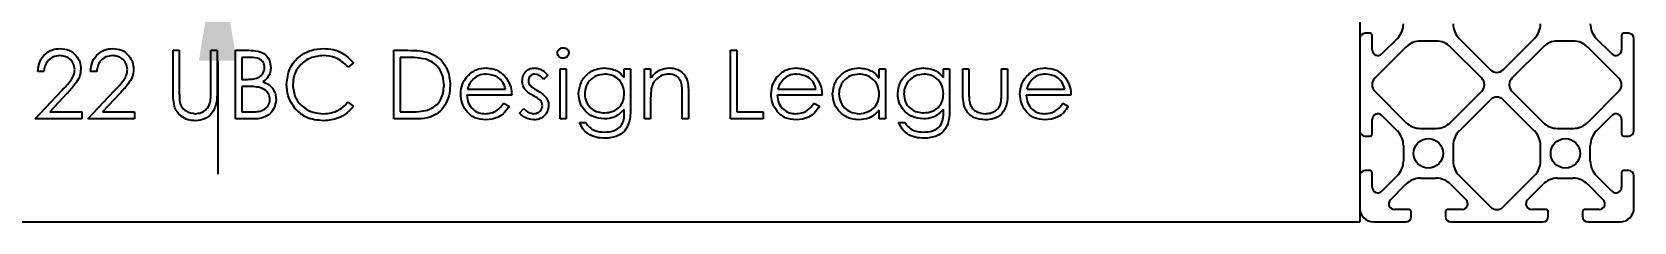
# Model space of a CAD drawing. Header units: millimetres. Extents: x 0 to 415, y 0 to 292.
# Drawn here: x 178.54 to 225.26, y 58.05 to 63.58 of the extents above; entities that cross this region are included whole.
import ezdxf

# ---------------------------------------------------------------- set-up
doc = ezdxf.new("R2010")
doc.units = ezdxf.units.MM
doc.header["$PDSIZE"] = -1
doc.styles.add('SLDTEXTSTYLE0', font='TXT', dxfattribs={"width": 0.75})
doc.dimstyles.new('SLDDIMSTYLE1', dxfattribs={"dimtxt": 3.5, "dimasz": 3.302, "dimexe": 0, "dimexo": 0.0625, "dimgap": 0.875, "dimtad": 1, "dimlfac": 5, "dimrnd": 1e-09, "dimzin": 12, "dimdsep": 46, "dimtxsty": 'SLDTEXTSTYLE0', "dimsah": 1, "dimcen": 0.09, "dimadec": 0, "dimazin": 3, "dimtfac": 1, "dimtmove": 0, "dimatfit": 0, "dimfxl": 1, "dimfrac": 2, "dimtolj": 1, "dimtzin": 12, "dimarcsym": 0})

# ---------------------------------------------------------------- blocks, each defined once
blk = doc.blocks.new('_D_5')
at = {"color": 0, "linetype": 'Continuous', "lineweight": -2, "transparency": 16777216}
for p, q in [((183.96, 75.843), (183.96, 91.395)), ((188.579, 72.541), (183.96, 72.541)), ((183.96, 66.048), (183.96, 72.541)), ((188.174, 66.048), (183.96, 66.048)), ((183.96, 62.746), (183.96, 59.444))]:
    blk.add_line(p, q, dxfattribs=at)
at = {"color": 0, "linetype": 'Continuous', "transparency": 16777216}
for points in [[(183.409, 75.843), (184.51, 75.843), (183.96, 72.541)], [(183.409, 62.746), (184.51, 62.746), (183.96, 66.048)]]:
    blk.add_solid(points, dxfattribs=at)
at = {"layer": 'Defpoints', "color": 0, "linetype": 'Continuous', "transparency": 16777216}
for p in [(188.642, 72.541), (183.96, 66.048), (188.237, 66.048)]:
    blk.add_point(p, dxfattribs=at)
at = {"color": 0, "linetype": 'Continuous', "lineweight": 18, "transparency": 16777216, "insert": (179.585, 85.27), "char_height": 3.5, "attachment_point": 2, "rotation": 90, "style": 'SLDTEXTSTYLE0'}
blk.add_mtext('\\A1;32.47', dxfattribs=at)

msp = doc.modelspace()

# ---------------------------------------------------------------- linework, layer by layer
at = {"color": 7, "linetype": 'Continuous', "lineweight": 25}
for p, q in [((217.2605, 66.0475), (217.2605, 58.0475)), ((217.5603, 63.5441), (217.418, 63.5441)), ((225.099, 63.5441), (224.9567, 63.5441)), ((217.2605, 63.3866), (217.2605, 60.7044)), ((217.6212, 63.0615), (217.6212, 63.4831)), ((218.609, 63.1433), (217.6991, 62.2334)), ((218.3584, 63.3939), (217.9074, 62.9429)), ((219.4862, 63.3189), (219.0328, 63.3189)), ((220.82, 62.2334), (219.9101, 63.1433)), ((220.1607, 63.3939), (221.0706, 62.484)), ((221.4464, 62.484), (222.3563, 63.3939)), ((222.6069, 63.1433), (221.697, 62.2334)), ((223.4842, 63.3189), (223.0308, 63.3189)), ((224.818, 62.2334), (223.908, 63.1433)), ((224.6096, 62.9429), (224.1586, 63.3939)), ((224.8958, 63.4831), (224.8958, 63.0615)), ((225.2565, 60.7044), (225.2565, 63.3866)), ((182.6596, 63.0475), (182.8391, 63.0475)), ((182.6596, 61.8396), (182.6596, 63.0475)), ((182.8391, 63.0475), (182.8391, 61.8492)), ((183.7622, 63.0475), (183.9417, 63.0475)), ((183.7622, 61.8492), (183.7622, 63.0475)), ((183.9417, 63.0475), (183.9417, 61.8396)), ((184.4801, 63.0475), (184.8704, 63.0475)), ((184.4801, 61.0475), (184.4801, 63.0475)), ((184.6596, 62.8424), (184.6596, 62.2014)), ((184.9032, 62.8424), (184.6596, 62.8424)), ((187.916, 62.6805), (187.759, 62.5603)), ((189.0955, 63.0475), (189.4994, 63.0475)), ((189.0955, 61.0475), (189.0955, 63.0475)), ((189.4156, 62.8424), (189.275, 62.8424)), ((189.275, 62.8424), (189.275, 61.2526)), ((198.916, 63.0475), (199.0955, 63.0475)), ((198.916, 61.0475), (198.916, 63.0475)), ((199.0955, 63.0475), (199.0955, 61.2526)), ((178.8904, 62.4321), (178.7109, 62.4321)), ((180.4289, 62.4321), (180.2494, 62.4321)), ((184.6596, 62.2014), (184.7802, 62.2014)), ((193.5827, 62.3268), (193.4609, 62.2014)), ((193.9417, 62.5091), (194.1212, 62.5091)), ((193.9417, 61.0475), (193.9417, 62.5091)), ((194.1212, 62.5091), (194.1212, 61.0475)), ((195.8135, 62.5091), (195.993, 62.5091)), ((195.8135, 62.2534), (195.8135, 62.5091)), ((195.993, 62.5091), (195.993, 61.3492)), ((196.4032, 62.5091), (196.5827, 62.5091)), ((196.4032, 61.0475), (196.4032, 62.5091)), ((196.5827, 62.5091), (196.5827, 62.2454)), ((203.2494, 62.2386), (203.2494, 62.5091)), ((203.2494, 62.5091), (203.4289, 62.5091)), ((203.4289, 62.5091), (203.4289, 61.0475)), ((205.1212, 62.5091), (205.3007, 62.5091)), ((205.1212, 62.2534), (205.1212, 62.5091)), ((205.3007, 62.5091), (205.3007, 61.3492)), ((205.6853, 62.5091), (205.8648, 62.5091)), ((205.6853, 61.8107), (205.6853, 62.5091)), ((205.8648, 62.5091), (205.8648, 61.8312)), ((206.8135, 62.5091), (206.993, 62.5091)), ((206.8135, 61.8312), (206.8135, 62.5091)), ((206.993, 62.5091), (206.993, 61.7975)), ((178.634, 61.0475), (179.4096, 61.8752)), ((179.5627, 61.7867), (179.0623, 61.2526)), ((180.1724, 61.0475), (180.9481, 61.8752)), ((181.1011, 61.7867), (180.6007, 61.2526)), ((184.6596, 61.9962), (184.6596, 61.2526)), ((184.7786, 61.9962), (184.6596, 61.9962)), ((192.5314, 61.7398), (191.2237, 61.7398)), ((191.2426, 61.9193), (192.3519, 61.9193)), ((197.5058, 61.0475), (197.5058, 61.735)), ((197.6853, 61.7939), (197.6853, 61.0475)), ((201.5827, 61.7398), (200.275, 61.7398)), ((200.2938, 61.9193), (201.4032, 61.9193)), ((208.8391, 61.7398), (207.5314, 61.7398)), ((207.5503, 61.9193), (208.6596, 61.9193)), ((217.6991, 61.8576), (218.609, 60.9477)), ((219.9101, 60.9477), (220.82, 61.8576)), ((221.697, 61.8576), (222.6069, 60.9477)), ((223.908, 60.9477), (224.818, 61.8576)), ((179.0623, 61.2526), (179.993, 61.2526)), ((179.993, 61.2526), (179.993, 61.0475)), ((180.6007, 61.2526), (181.5314, 61.2526)), ((181.5314, 61.2526), (181.5314, 61.0475)), ((184.6596, 61.2526), (184.9152, 61.2526)), ((187.759, 61.5347), (187.916, 61.4157)), ((189.275, 61.2526), (189.5046, 61.2526)), ((192.295, 61.5091), (192.4545, 61.4253)), ((192.7622, 61.2198), (192.8812, 61.3552)), ((195.8135, 61.2518), (195.8135, 61.3276)), ((196.5827, 61.576), (196.5827, 61.0475)), ((199.0955, 61.2526), (199.8648, 61.2526)), ((199.8648, 61.2526), (199.8648, 61.0475)), ((201.3463, 61.5091), (201.5058, 61.4253)), ((203.2494, 61.0475), (203.2494, 61.3003)), ((205.1212, 61.2518), (205.1212, 61.3276)), ((208.6027, 61.5091), (208.7622, 61.4253)), ((221.0706, 61.607), (220.1607, 60.697)), ((222.3563, 60.697), (221.4464, 61.607)), ((179.993, 61.0475), (178.634, 61.0475)), ((181.5314, 61.0475), (180.1724, 61.0475)), ((185.021, 61.0475), (184.4801, 61.0475)), ((189.7153, 61.0475), (189.0955, 61.0475)), ((194.1212, 61.0475), (193.9417, 61.0475)), ((194.5058, 60.945), (194.6853, 60.945)), ((196.5827, 61.0475), (196.4032, 61.0475)), ((197.6853, 61.0475), (197.5058, 61.0475)), ((199.8648, 61.0475), (198.916, 61.0475)), ((203.4289, 61.0475), (203.2494, 61.0475)), ((203.8135, 60.945), (203.993, 60.945)), ((217.6212, 60.6078), (217.6212, 61.0295)), ((217.9074, 61.148), (218.3584, 60.697)), ((219.0328, 60.7721), (219.4862, 60.7721)), ((223.0308, 60.7721), (223.4842, 60.7721)), ((224.1586, 60.697), (224.6096, 61.148)), ((224.8958, 61.0295), (224.8958, 60.6078)), ((217.418, 60.5469), (217.5603, 60.5469)), ((218.5339, 60.2732), (218.5339, 59.8198)), ((219.9851, 60.2732), (219.9851, 59.8198)), ((222.5319, 59.8198), (222.5319, 60.2732)), ((223.9831, 59.8198), (223.9831, 60.2732)), ((224.9567, 60.5469), (225.099, 60.5469)), ((217.2605, 59.3886), (217.2605, 58.4488)), ((217.5603, 59.5461), (217.418, 59.5461)), ((217.6212, 59.0635), (217.6212, 59.4852)), ((218.3584, 59.3959), (217.9074, 58.945)), ((220.1607, 59.3959), (221.0706, 58.486)), ((221.4464, 58.486), (222.3563, 59.3959)), ((224.6096, 58.945), (224.1586, 59.3959)), ((224.8958, 59.4852), (224.8958, 59.0635)), ((225.099, 59.5461), (224.9567, 59.5461)), ((225.2565, 58.4488), (225.2565, 59.3886)), ((218.158, 58.6944), (218.609, 59.1453)), ((219.0328, 59.3209), (219.4862, 59.3209)), ((219.9101, 59.1453), (220.361, 58.6944)), ((222.156, 58.6944), (222.6069, 59.1453)), ((223.0308, 59.3209), (223.4842, 59.3209)), ((223.908, 59.1453), (224.359, 58.6944)), ((218.6982, 58.4082), (218.2765, 58.4082)), ((220.2425, 58.4082), (219.8209, 58.4082)), ((222.6961, 58.4082), (222.2745, 58.4082)), ((224.2405, 58.4082), (223.8188, 58.4082)), ((167.2125, 58.0475), (217.2605, 58.0475)), ((217.6619, 58.0475), (218.6017, 58.0475)), ((218.7591, 58.205), (218.7591, 58.3472)), ((219.7599, 58.3472), (219.7599, 58.205)), ((219.9174, 58.0475), (222.5996, 58.0475)), ((222.7571, 58.205), (222.7571, 58.3472)), ((223.7579, 58.3472), (223.7579, 58.205)), ((223.9153, 58.0475), (224.8551, 58.0475))]:
    msp.add_line(p, q, dxfattribs=at)
for centre in [(219.2595, 60.0465), (223.2575, 60.0465)]:
    msp.add_circle(centre, 0.4293, dxfattribs=at)
for centre, radius, start, end in [((217.418, 63.3866), 0.1575, 90, 180), ((217.5603, 63.4831), 0.061, 0, 90), ((217.9345, 63.8178), 0.5994, 315, 0), ((220.5846, 63.8178), 0.5994, 180, 225), ((221.9325, 63.8178), 0.5994, 315, 0), ((224.5825, 63.8178), 0.5994, 180, 225), ((224.9567, 63.4831), 0.061, 90, 180), ((225.099, 63.3866), 0.1575, 0, 90), ((219.0328, 62.7194), 0.5994, 90, 135), ((219.4862, 62.7194), 0.5994, 45, 90), ((223.0308, 62.7194), 0.5994, 90, 135), ((223.4842, 62.7194), 0.5994, 45, 90), ((217.7889, 63.0615), 0.1676, 180, 315), ((224.7281, 63.0615), 0.1676, 225, 0), ((217.887, 62.0455), 0.2658, 135, 225), ((220.6321, 62.0455), 0.2658, 315, 45), ((221.2585, 62.6719), 0.2658, 225, 315), ((221.8849, 62.0455), 0.2658, 135, 225), ((224.63, 62.0455), 0.2658, 315, 45), ((221.2585, 61.419), 0.2658, 45, 135), ((217.7889, 61.0295), 0.1676, 45, 180), ((224.7281, 61.0295), 0.1676, 0, 135), ((219.0328, 61.3715), 0.5994, 225, 270), ((219.4862, 61.3715), 0.5994, 270, 315), ((223.0308, 61.3715), 0.5994, 225, 270), ((223.4842, 61.3715), 0.5994, 270, 315), ((217.418, 60.7044), 0.1575, 180, 270), ((217.5603, 60.6078), 0.061, 270, 0), ((217.9345, 60.2732), 0.5994, 0, 45), ((220.5846, 60.2732), 0.5994, 135, 180), ((221.9325, 60.2732), 0.5994, 0, 45), ((224.5825, 60.2732), 0.5994, 135, 180), ((224.9567, 60.6078), 0.061, 180, 270), ((225.099, 60.7044), 0.1575, 270, 0), ((217.9345, 59.8198), 0.5994, 315, 0), ((220.5846, 59.8198), 0.5994, 180, 225), ((221.9325, 59.8198), 0.5994, 315, 0), ((224.5825, 59.8198), 0.5994, 180, 225), ((217.418, 59.3886), 0.1575, 90, 180), ((217.5603, 59.4852), 0.061, 0, 90), ((224.9567, 59.4852), 0.061, 90, 180), ((225.099, 59.3886), 0.1575, 0, 90), ((217.7889, 59.0635), 0.1676, 180, 315), ((219.0328, 58.7215), 0.5994, 90, 135), ((219.4862, 58.7215), 0.5994, 45, 90), ((223.0308, 58.7215), 0.5994, 90, 135), ((223.4842, 58.7215), 0.5994, 45, 90), ((224.7281, 59.0635), 0.1676, 225, 0), ((217.6619, 58.4488), 0.4013, 180, 270), ((218.2765, 58.5758), 0.1676, 135, 270), ((218.6982, 58.3472), 0.061, 0, 90), ((219.8209, 58.3472), 0.061, 90, 180), ((220.2425, 58.5758), 0.1676, 270, 45), ((221.2585, 58.674), 0.2658, 225, 315), ((222.2745, 58.5758), 0.1676, 135, 270), ((222.6961, 58.3472), 0.061, 0, 90), ((223.8188, 58.3472), 0.061, 90, 180), ((224.2405, 58.5758), 0.1676, 270, 45), ((224.8551, 58.4488), 0.4013, 270, 0), ((218.6017, 58.205), 0.1575, 270, 0), ((219.9174, 58.205), 0.1575, 180, 270), ((222.5996, 58.205), 0.1575, 270, 0), ((223.9153, 58.205), 0.1575, 180, 270)]:
    msp.add_arc(centre, radius, start, end, dxfattribs=at)
for points, knots in [([(178.7109, 62.4321), (178.7225, 62.5294), (178.7457, 62.7237), (178.9168, 62.9454), (179.1336, 63.0793), (179.2866, 63.0923), (179.3632, 63.0988)], [0, 0, 0, 0, 0.2800331, 0.5595507, 0.7796689, 1, 1, 1, 1]), ([(179.3632, 63.0988), (179.4523, 63.0903), (179.6303, 63.0734), (179.8286, 62.9111), (179.9482, 62.7133), (179.961, 62.5739), (179.9673, 62.5042)], [0, 0, 0, 0, 0.2798914, 0.559188, 0.7795727, 1, 1, 1, 1]), ([(180.2494, 62.4321), (180.261, 62.5294), (180.2842, 62.7237), (180.4553, 62.9454), (180.672, 63.0793), (180.8251, 63.0923), (180.9016, 63.0988)], [0, 0, 0, 0, 0.2800331, 0.5595507, 0.7796689, 1, 1, 1, 1]), ([(180.9016, 63.0988), (180.9907, 63.0903), (181.1687, 63.0734), (181.3671, 62.9111), (181.4867, 62.7133), (181.4994, 62.5739), (181.5058, 62.5042)], [0, 0, 0, 0, 0.2798914, 0.559188, 0.7795727, 1, 1, 1, 1]), ([(185.9673, 62.0591), (185.9855, 62.2159), (186.0218, 62.5296), (186.318, 62.8728), (186.6741, 63.0715), (186.9203, 63.0897), (187.0434, 63.0988)], [0, 0, 0, 0, 0.2795055, 0.5590947, 0.7793814, 1, 1, 1, 1]), ([(187.0434, 63.0988), (187.1371, 63.093), (187.3243, 63.0815), (187.6462, 62.9652), (187.8138, 62.7884), (187.916, 62.6805)], [0, 0, 0, 0, 0.2808375, 0.5614295, 1, 1, 1, 1]), ([(193.8648, 62.9698), (193.868, 62.9934), (193.8745, 63.0407), (193.9218, 63.0898), (193.9749, 63.1202), (194.012, 63.123), (194.0306, 63.1244)], [0, 0, 0, 0, 0.2793267, 0.5589082, 0.7794279, 1, 1, 1, 1]), ([(194.0306, 63.1244), (194.0544, 63.122), (194.1018, 63.1171), (194.1569, 63.077), (194.1921, 63.0257), (194.1961, 62.9884), (194.1981, 62.9698)], [0, 0, 0, 0, 0.2798176, 0.5597545, 0.7799184, 1, 1, 1, 1]), ([(179.3539, 62.8937), (179.2856, 62.8867), (179.1491, 62.8728), (178.995, 62.7479), (178.9121, 62.5914), (178.8976, 62.4853), (178.8904, 62.4321)], [0, 0, 0, 0, 0.2797227, 0.5589024, 0.7791554, 1, 1, 1, 1]), ([(179.7878, 62.4882), (179.7794, 62.55), (179.7624, 62.6738), (179.6405, 62.8048), (179.4999, 62.8826), (179.4026, 62.89), (179.3539, 62.8937)], [0, 0, 0, 0, 0.2791505, 0.5589598, 0.7793409, 1, 1, 1, 1]), ([(180.8924, 62.8937), (180.8241, 62.8867), (180.6876, 62.8728), (180.5334, 62.7479), (180.4506, 62.5914), (180.4361, 62.4853), (180.4289, 62.4321)], [0, 0, 0, 0, 0.2797227, 0.5589024, 0.7791554, 1, 1, 1, 1]), ([(181.3263, 62.4882), (181.3178, 62.55), (181.3008, 62.6738), (181.179, 62.8048), (181.0383, 62.8826), (180.9411, 62.89), (180.8924, 62.8937)], [0, 0, 0, 0, 0.27915052, 0.55895983, 0.77934087, 1, 1, 1, 1]), ([(184.8704, 63.0475), (184.9561, 63.0459), (185.1267, 63.0427), (185.3519, 62.94), (185.4835, 62.7533), (185.4983, 62.6191), (185.5058, 62.5519)], [0, 0, 0, 0, 0.2813516, 0.5599558, 0.7799112, 1, 1, 1, 1]), ([(185.3263, 62.5483), (185.3205, 62.5975), (185.3117, 62.6715), (185.249, 62.7484), (185.129, 62.8334), (185.0035, 62.8384), (184.9032, 62.8424)], [0, 0, 0, 0, 0.2492797, 0.3749114, 0.5005929, 1, 1, 1, 1]), ([(187.0322, 62.8937), (186.9045, 62.8791), (186.6491, 62.85), (186.3518, 62.6324), (186.1739, 62.3474), (186.1558, 62.1462), (186.1468, 62.0455)], [0, 0, 0, 0, 0.2798641, 0.5594959, 0.7796657, 1, 1, 1, 1]), ([(187.759, 62.5603), (187.6432, 62.6682), (187.4359, 62.8612), (187.1559, 62.8837), (187.0322, 62.8937)], [0, 0, 0, 0, 0.5583875, 1, 1, 1, 1]), ([(190.0302, 62.7863), (189.9164, 62.8063), (189.713, 62.8422), (189.5066, 62.8423), (189.4156, 62.8424)], [0, 0, 0, 0, 0.5595421, 1, 1, 1, 1]), ([(189.4994, 63.0475), (189.6196, 63.0474), (189.834, 63.0471), (190.0424, 62.9973), (190.134, 62.9754)], [0, 0, 0, 0, 0.5604453, 1, 1, 1, 1]), ([(190.5571, 62.0227), (190.5505, 62.1163), (190.5375, 62.3032), (190.414, 62.5393), (190.2367, 62.7072), (190.0991, 62.7599), (190.0302, 62.7863)], [0, 0, 0, 0, 0.2801795, 0.5597708, 0.7797974, 1, 1, 1, 1]), ([(190.134, 62.9754), (190.2362, 62.9261), (190.4407, 62.8274), (190.6277, 62.5633), (190.7233, 62.2881), (190.7321, 62.1109), (190.7365, 62.0223)], [0, 0, 0, 0, 0.2794593, 0.5590448, 0.7794077, 1, 1, 1, 1]), ([(194.0306, 62.8167), (194.0072, 62.8193), (193.9602, 62.8243), (193.9065, 62.8645), (193.8708, 62.9145), (193.8668, 62.9514), (193.8648, 62.9698)], [0, 0, 0, 0, 0.2797504, 0.5598216, 0.7799373, 1, 1, 1, 1]), ([(194.1981, 62.9698), (194.1946, 62.9462), (194.1877, 62.899), (194.14, 62.8502), (194.0863, 62.8208), (194.0492, 62.8181), (194.0306, 62.8167)], [0, 0, 0, 0, 0.2791222, 0.5587246, 0.7793275, 1, 1, 1, 1]), ([(179.4096, 61.8752), (179.5057, 61.974), (179.6394, 62.1114), (179.7716, 62.3249), (179.7824, 62.4338), (179.7878, 62.4882)], [0, 0, 0, 0, 0.56075511, 0.78053104, 1, 1, 1, 1]), ([(179.9673, 62.5042), (179.9592, 62.4249), (179.9429, 62.2661), (179.783, 62.0263), (179.6463, 61.8776), (179.5627, 61.7867)], [0, 0, 0, 0, 0.2792913, 0.5591576, 1, 1, 1, 1]), ([(180.9481, 61.8752), (181.0441, 61.974), (181.1778, 62.1114), (181.3101, 62.3249), (181.3209, 62.4338), (181.3263, 62.4882)], [0, 0, 0, 0, 0.56075511, 0.78053104, 1, 1, 1, 1]), ([(181.5058, 62.5042), (181.4977, 62.4249), (181.4814, 62.2661), (181.3214, 62.0263), (181.1847, 61.8776), (181.1011, 61.7867)], [0, 0, 0, 0, 0.2792913, 0.5591576, 1, 1, 1, 1]), ([(184.7802, 62.2014), (184.841, 62.2024), (184.9624, 62.2045), (185.1152, 62.2351), (185.2178, 62.3034), (185.2781, 62.373), (185.3189, 62.4568), (185.3238, 62.5178), (185.3263, 62.5483)], [0, 0, 0, 0, 0.2505253, 0.4999683, 0.6250731, 0.7501065, 0.8750734, 1, 1, 1, 1]), ([(185.5058, 62.5519), (185.5024, 62.5047), (185.4956, 62.4104), (185.4299, 62.2498), (185.3334, 62.1732), (185.2746, 62.1264)], [0, 0, 0, 0, 0.2808732, 0.5615191, 1, 1, 1, 1]), ([(191.0442, 61.7743), (191.0531, 61.8736), (191.069, 62.051), (191.1686, 62.1977), (191.2125, 62.2623)], [0, 0, 0, 0, 0.5594271, 1, 1, 1, 1]), ([(191.2125, 62.2623), (191.3022, 62.3506), (191.4629, 62.5087), (191.6855, 62.5267), (191.7838, 62.5347)], [0, 0, 0, 0, 0.5585779, 1, 1, 1, 1]), ([(191.4164, 62.2182), (191.3728, 62.1688), (191.2948, 62.0804), (191.2586, 61.9686), (191.2426, 61.9193)], [0, 0, 0, 0, 0.558814, 1, 1, 1, 1]), ([(191.793, 62.3552), (191.7155, 62.3484), (191.577, 62.3362), (191.4655, 62.2543), (191.4164, 62.2182)], [0, 0, 0, 0, 0.5594867, 1, 1, 1, 1]), ([(191.7838, 62.5347), (191.9137, 62.5195), (192.146, 62.4924), (192.3031, 62.3221), (192.3724, 62.247)], [0, 0, 0, 0, 0.5589523, 1, 1, 1, 1]), ([(192.3519, 61.9193), (192.3301, 61.9883), (192.2865, 62.1259), (192.0907, 62.3097), (191.9058, 62.338), (191.793, 62.3552)], [0, 0, 0, 0, 0.2813287, 0.5615738, 1, 1, 1, 1]), ([(192.3724, 62.247), (192.4244, 62.1591), (192.5176, 62.0018), (192.5272, 61.82), (192.5314, 61.7398)], [0, 0, 0, 0, 0.5588968, 1, 1, 1, 1]), ([(192.8391, 62.1513), (192.8444, 62.2072), (192.8551, 62.319), (192.9522, 62.4475), (193.0768, 62.524), (193.1646, 62.5311), (193.2085, 62.5347)], [0, 0, 0, 0, 0.2799583, 0.5595162, 0.7796246, 1, 1, 1, 1]), ([(192.906, 61.9261), (192.8842, 61.9655), (192.8453, 62.036), (192.841, 62.116), (192.8391, 62.1513)], [0, 0, 0, 0, 0.5595635, 1, 1, 1, 1]), ([(193.2085, 62.3552), (193.1801, 62.3514), (193.1232, 62.3439), (193.0629, 62.2886), (193.0246, 62.2255), (193.0206, 62.1808), (193.0186, 62.1585)], [0, 0, 0, 0, 0.2792108, 0.5590131, 0.7795189, 1, 1, 1, 1]), ([(193.0186, 62.1585), (193.0219, 62.1314), (193.0278, 62.083), (193.0559, 62.0433), (193.0683, 62.0259)], [0, 0, 0, 0, 0.55905389, 1, 1, 1, 1]), ([(193.2085, 62.5347), (193.2496, 62.5301), (193.3318, 62.5209), (193.4621, 62.4471), (193.537, 62.3724), (193.5827, 62.3268)], [0, 0, 0, 0, 0.2795539, 0.559733, 1, 1, 1, 1]), ([(193.4609, 62.2014), (193.4223, 62.2454), (193.3537, 62.3237), (193.2527, 62.3456), (193.2085, 62.3552)], [0, 0, 0, 0, 0.5620764, 1, 1, 1, 1]), ([(194.4801, 61.7831), (194.4944, 61.8935), (194.523, 62.1144), (194.7261, 62.3609), (194.9747, 62.5074), (195.1482, 62.5256), (195.2349, 62.5347)], [0, 0, 0, 0, 0.27951495, 0.55908774, 0.77962582, 1, 1, 1, 1]), ([(195.2494, 62.3552), (195.1633, 62.3451), (194.9913, 62.3247), (194.7951, 62.1721), (194.6801, 61.9785), (194.6664, 61.8434), (194.6596, 61.7759)], [0, 0, 0, 0, 0.2797774, 0.5592885, 0.779661, 1, 1, 1, 1]), ([(195.2349, 62.5347), (195.362, 62.5194), (195.5894, 62.4919), (195.7449, 62.3265), (195.8135, 62.2534)], [0, 0, 0, 0, 0.5585829, 1, 1, 1, 1]), ([(195.8135, 61.7863), (195.8049, 61.8703), (195.7877, 62.0381), (195.6368, 62.2284), (195.4465, 62.3363), (195.3151, 62.3489), (195.2494, 62.3552)], [0, 0, 0, 0, 0.2798204, 0.5591001, 0.7795262, 1, 1, 1, 1]), ([(196.5827, 62.2454), (196.668, 62.3374), (196.8205, 62.5017), (197.0414, 62.5246), (197.1388, 62.5347)], [0, 0, 0, 0, 0.559168, 1, 1, 1, 1]), ([(197.1075, 62.3552), (197.0442, 62.3485), (196.9175, 62.3352), (196.769, 62.2324), (196.6605, 62.1093), (196.6271, 62.0152), (196.6103, 61.9682)], [0, 0, 0, 0, 0.2795708, 0.5593696, 0.77968, 1, 1, 1, 1]), ([(197.4845, 62.0675), (197.4701, 62.114), (197.4413, 62.2068), (197.3117, 62.3349), (197.1849, 62.3475), (197.1075, 62.3552)], [0, 0, 0, 0, 0.2811992, 0.5612987, 1, 1, 1, 1]), ([(197.1388, 62.5347), (197.2043, 62.5288), (197.3353, 62.5172), (197.5075, 62.4121), (197.6357, 62.2432), (197.6804, 62.024), (197.6837, 61.8707), (197.6853, 61.7939)], [0, 0, 0, 0, 0.18661469, 0.37300863, 0.55934907, 0.77925311, 1, 1, 1, 1]), ([(200.0955, 61.7743), (200.1044, 61.8736), (200.1203, 62.051), (200.2199, 62.1977), (200.2638, 62.2623)], [0, 0, 0, 0, 0.5594271, 1, 1, 1, 1]), ([(200.2638, 62.2623), (200.3535, 62.3506), (200.5142, 62.5087), (200.7368, 62.5267), (200.8351, 62.5347)], [0, 0, 0, 0, 0.5585779, 1, 1, 1, 1]), ([(200.4677, 62.2182), (200.4241, 62.1688), (200.3461, 62.0804), (200.3098, 61.9686), (200.2938, 61.9193)], [0, 0, 0, 0, 0.558814, 1, 1, 1, 1]), ([(200.8443, 62.3552), (200.7668, 62.3484), (200.6282, 62.3362), (200.5168, 62.2543), (200.4677, 62.2182)], [0, 0, 0, 0, 0.5594867, 1, 1, 1, 1]), ([(200.8351, 62.5347), (200.965, 62.5195), (201.1973, 62.4924), (201.3544, 62.3221), (201.4236, 62.247)], [0, 0, 0, 0, 0.5589523, 1, 1, 1, 1]), ([(201.4032, 61.9193), (201.3814, 61.9883), (201.3378, 62.1259), (201.142, 62.3097), (200.9571, 62.338), (200.8443, 62.3552)], [0, 0, 0, 0, 0.2813287, 0.5615738, 1, 1, 1, 1]), ([(201.4236, 62.247), (201.4757, 62.1591), (201.5688, 62.0018), (201.5785, 61.82), (201.5827, 61.7398)], [0, 0, 0, 0, 0.55889682, 1, 1, 1, 1]), ([(201.8904, 61.7823), (201.9042, 61.8943), (201.9319, 62.1185), (202.1441, 62.3619), (202.3939, 62.5123), (202.57, 62.5272), (202.658, 62.5347)], [0, 0, 0, 0, 0.2794094, 0.559215, 0.779552, 1, 1, 1, 1]), ([(202.6604, 62.3552), (202.5747, 62.3453), (202.4034, 62.3254), (202.2089, 62.1728), (202.0917, 61.982), (202.0771, 61.8475), (202.0699, 61.7803)], [0, 0, 0, 0, 0.279753, 0.559267, 0.77973, 1, 1, 1, 1]), ([(202.658, 62.5347), (202.7899, 62.5198), (203.0258, 62.4931), (203.181, 62.3165), (203.2494, 62.2386)], [0, 0, 0, 0, 0.5589991, 1, 1, 1, 1]), ([(203.2494, 61.7751), (203.2398, 61.8617), (203.2205, 62.035), (203.0593, 62.2261), (202.8643, 62.339), (202.7284, 62.3498), (202.6604, 62.3552)], [0, 0, 0, 0, 0.27965122, 0.55921457, 0.77950121, 1, 1, 1, 1]), ([(203.7878, 61.7831), (203.8021, 61.8935), (203.8307, 62.1144), (204.0338, 62.3609), (204.2824, 62.5074), (204.4559, 62.5256), (204.5426, 62.5347)], [0, 0, 0, 0, 0.2795149, 0.5590877, 0.7796258, 1, 1, 1, 1]), ([(204.5571, 62.3552), (204.471, 62.3451), (204.299, 62.3247), (204.1028, 62.1721), (203.9878, 61.9785), (203.9741, 61.8434), (203.9673, 61.7759)], [0, 0, 0, 0, 0.2797774, 0.5592885, 0.779661, 1, 1, 1, 1]), ([(204.5426, 62.5347), (204.6697, 62.5194), (204.8971, 62.4919), (205.0525, 62.3265), (205.1212, 62.2534)], [0, 0, 0, 0, 0.55858292, 1, 1, 1, 1]), ([(205.1212, 61.7863), (205.1126, 61.8703), (205.0954, 62.0381), (204.9445, 62.2284), (204.7542, 62.3363), (204.6228, 62.3489), (204.5571, 62.3552)], [0, 0, 0, 0, 0.2798204, 0.5591001, 0.7795262, 1, 1, 1, 1]), ([(207.3519, 61.7743), (207.3608, 61.8736), (207.3767, 62.051), (207.4763, 62.1977), (207.5202, 62.2623)], [0, 0, 0, 0, 0.55942714, 1, 1, 1, 1]), ([(207.5202, 62.2623), (207.6099, 62.3506), (207.7706, 62.5087), (207.9932, 62.5267), (208.0915, 62.5347)], [0, 0, 0, 0, 0.5585779, 1, 1, 1, 1]), ([(207.7241, 62.2182), (207.6805, 62.1688), (207.6025, 62.0804), (207.5662, 61.9686), (207.5503, 61.9193)], [0, 0, 0, 0, 0.558814, 1, 1, 1, 1]), ([(208.1007, 62.3552), (208.0232, 62.3484), (207.8846, 62.3362), (207.7732, 62.2543), (207.7241, 62.2182)], [0, 0, 0, 0, 0.5594867, 1, 1, 1, 1]), ([(208.0915, 62.5347), (208.2214, 62.5195), (208.4537, 62.4924), (208.6108, 62.3221), (208.6801, 62.247)], [0, 0, 0, 0, 0.5589523, 1, 1, 1, 1]), ([(208.6596, 61.9193), (208.6378, 61.9883), (208.5942, 62.1259), (208.3984, 62.3097), (208.2135, 62.338), (208.1007, 62.3552)], [0, 0, 0, 0, 0.2813287, 0.5615738, 1, 1, 1, 1]), ([(208.6801, 62.247), (208.7321, 62.1591), (208.8253, 62.0018), (208.8349, 61.82), (208.8391, 61.7398)], [0, 0, 0, 0, 0.55889682, 1, 1, 1, 1]), ([(182.6953, 61.4181), (182.6825, 61.4962), (182.6596, 61.6359), (182.6596, 61.7773), (182.6596, 61.8396)], [0, 0, 0, 0, 0.5594986, 1, 1, 1, 1]), ([(182.8391, 61.8492), (182.8389, 61.7995), (182.8386, 61.7107), (182.8445, 61.6221), (182.8471, 61.5832)], [0, 0, 0, 0, 0.5601244, 1, 1, 1, 1]), ([(183.9417, 61.8396), (183.94, 61.7282), (183.9367, 61.5066), (183.8161, 61.2111), (183.583, 61.0248), (183.4079, 61.0058), (183.3203, 60.9962)], [0, 0, 0, 0, 0.2816701, 0.5601449, 0.7800886, 1, 1, 1, 1]), ([(183.7418, 61.5387), (183.7493, 61.5964), (183.7629, 61.6995), (183.7624, 61.8034), (183.7622, 61.8492)], [0, 0, 0, 0, 0.5596244, 1, 1, 1, 1]), ([(185.1528, 61.9726), (185.0832, 61.9812), (184.9589, 61.9966), (184.8337, 61.9963), (184.7786, 61.9962)], [0, 0, 0, 0, 0.5597344, 1, 1, 1, 1]), ([(185.4801, 61.6152), (185.4741, 61.6643), (185.4621, 61.7624), (185.3468, 61.9056), (185.2264, 61.9472), (185.1528, 61.9726)], [0, 0, 0, 0, 0.2799784, 0.5604357, 1, 1, 1, 1]), ([(185.2746, 62.1264), (185.3346, 62.1022), (185.4543, 62.0538), (185.5805, 61.9199), (185.6489, 61.7669), (185.656, 61.6658), (185.6596, 61.6152)], [0, 0, 0, 0, 0.280405, 0.5595749, 0.7797087, 1, 1, 1, 1]), ([(186.2209, 61.346), (186.1381, 61.4671), (185.9901, 61.6838), (185.9743, 61.9443), (185.9673, 62.0591)], [0, 0, 0, 0, 0.5590202, 1, 1, 1, 1]), ([(186.1468, 62.0455), (186.162, 61.9161), (186.1924, 61.6574), (186.4432, 61.3786), (186.7403, 61.2227), (186.9431, 61.2085), (187.0446, 61.2014)], [0, 0, 0, 0, 0.2794307, 0.5589284, 0.7792866, 1, 1, 1, 1]), ([(190.7365, 62.0223), (190.7305, 61.9219), (190.7184, 61.7214), (190.5971, 61.4418), (190.3893, 61.1942), (190.069, 61.0582), (189.8335, 61.0511), (189.7153, 61.0475)], [0, 0, 0, 0, 0.1870366, 0.373806, 0.5603621, 0.7794159, 1, 1, 1, 1]), ([(190.0763, 61.3035), (190.1562, 61.3385), (190.3159, 61.4084), (190.518, 61.6608), (190.5423, 61.8855), (190.5571, 62.0227)], [0, 0, 0, 0, 0.2805267, 0.5609804, 1, 1, 1, 1]), ([(191.7794, 61.0219), (191.6682, 61.0319), (191.4461, 61.0518), (191.2074, 61.2653), (191.0675, 61.5147), (191.052, 61.6877), (191.0442, 61.7743)], [0, 0, 0, 0, 0.2798638, 0.558814, 0.7794204, 1, 1, 1, 1]), ([(191.2237, 61.7398), (191.2329, 61.6606), (191.2513, 61.5024), (191.393, 61.3236), (191.5702, 61.2165), (191.6947, 61.2064), (191.757, 61.2014)], [0, 0, 0, 0, 0.2799194, 0.559364, 0.7795325, 1, 1, 1, 1]), ([(193.158, 61.7266), (193.1048, 61.7563), (193.0098, 61.8094), (192.9377, 61.8905), (192.906, 61.9261)], [0, 0, 0, 0, 0.5606591, 1, 1, 1, 1]), ([(193.0683, 62.0259), (193.1039, 61.9932), (193.1676, 61.9347), (193.2435, 61.8934), (193.277, 61.8752)], [0, 0, 0, 0, 0.5590187, 1, 1, 1, 1]), ([(193.3796, 61.576), (193.3413, 61.6085), (193.2728, 61.6668), (193.1931, 61.7083), (193.158, 61.7266)], [0, 0, 0, 0, 0.5590929, 1, 1, 1, 1]), ([(193.277, 61.8752), (193.3322, 61.8444), (193.4306, 61.7893), (193.5068, 61.7065), (193.5402, 61.6701)], [0, 0, 0, 0, 0.5606645, 1, 1, 1, 1]), ([(193.5402, 61.6701), (193.5622, 61.6306), (193.6013, 61.5599), (193.6062, 61.4795), (193.6083, 61.4442)], [0, 0, 0, 0, 0.55956481, 1, 1, 1, 1]), ([(195.2293, 61.0475), (195.1203, 61.0611), (194.9022, 61.0882), (194.6516, 61.2797), (194.5046, 61.5255), (194.4883, 61.6972), (194.4801, 61.7831)], [0, 0, 0, 0, 0.2797109, 0.5593959, 0.7796539, 1, 1, 1, 1]), ([(194.6596, 61.7759), (194.6688, 61.6919), (194.6872, 61.5239), (194.8469, 61.3397), (195.0411, 61.2402), (195.1727, 61.2314), (195.2386, 61.227)], [0, 0, 0, 0, 0.2795876, 0.5589887, 0.7792649, 1, 1, 1, 1]), ([(195.2386, 61.227), (195.3234, 61.234), (195.4929, 61.2479), (195.6902, 61.3938), (195.7994, 61.5868), (195.8088, 61.7197), (195.8135, 61.7863)], [0, 0, 0, 0, 0.2801729, 0.5592951, 0.7794196, 1, 1, 1, 1]), ([(196.6103, 61.9682), (196.6003, 61.8953), (196.5825, 61.7652), (196.5826, 61.6338), (196.5827, 61.576)], [0, 0, 0, 0, 0.5596576, 1, 1, 1, 1]), ([(197.5058, 61.735), (197.5062, 61.7974), (197.5068, 61.9088), (197.4914, 62.0191), (197.4845, 62.0675)], [0, 0, 0, 0, 0.56025408, 1, 1, 1, 1]), ([(200.8307, 61.0219), (200.7195, 61.0319), (200.4974, 61.0518), (200.2586, 61.2653), (200.1188, 61.5147), (200.1033, 61.6877), (200.0955, 61.7743)], [0, 0, 0, 0, 0.27986384, 0.55881396, 0.77942036, 1, 1, 1, 1]), ([(200.275, 61.7398), (200.2842, 61.6606), (200.3026, 61.5024), (200.4443, 61.3236), (200.6214, 61.2165), (200.746, 61.2064), (200.8083, 61.2014)], [0, 0, 0, 0, 0.2799194, 0.559364, 0.7795325, 1, 1, 1, 1]), ([(202.6524, 61.0219), (202.5401, 61.035), (202.3153, 61.0612), (202.0671, 61.2684), (201.9131, 61.5174), (201.8979, 61.694), (201.8904, 61.7823)], [0, 0, 0, 0, 0.2795738, 0.5593479, 0.7795964, 1, 1, 1, 1]), ([(202.0699, 61.7803), (202.0823, 61.6951), (202.1071, 61.5246), (202.2635, 61.3335), (202.457, 61.221), (202.5916, 61.2079), (202.6588, 61.2014)], [0, 0, 0, 0, 0.2793777, 0.5590946, 0.7795548, 1, 1, 1, 1]), ([(202.6588, 61.2014), (202.7444, 61.2119), (202.9156, 61.233), (203.1158, 61.3788), (203.2319, 61.5724), (203.2436, 61.7075), (203.2494, 61.7751)], [0, 0, 0, 0, 0.2797731, 0.5594151, 0.7795826, 1, 1, 1, 1]), ([(204.537, 61.0475), (204.428, 61.0611), (204.2099, 61.0882), (203.9593, 61.2797), (203.8123, 61.5255), (203.796, 61.6972), (203.7878, 61.7831)], [0, 0, 0, 0, 0.2797109, 0.5593959, 0.7796539, 1, 1, 1, 1]), ([(203.9673, 61.7759), (203.9765, 61.6919), (203.9949, 61.5239), (204.1546, 61.3397), (204.3488, 61.2402), (204.4804, 61.2314), (204.5462, 61.227)], [0, 0, 0, 0, 0.2795876, 0.5589887, 0.7792649, 1, 1, 1, 1]), ([(204.5462, 61.227), (204.6311, 61.234), (204.8006, 61.2479), (204.9979, 61.3938), (205.1071, 61.5868), (205.1165, 61.7197), (205.1212, 61.7863)], [0, 0, 0, 0, 0.2801729, 0.5592951, 0.7794196, 1, 1, 1, 1]), ([(206.3403, 61.0219), (206.2291, 61.0311), (206.0076, 61.0494), (205.7646, 61.2741), (205.6912, 61.5517), (205.6873, 61.7243), (205.6853, 61.8107)], [0, 0, 0, 0, 0.2800279, 0.5579304, 0.7783744, 1, 1, 1, 1]), ([(205.8648, 61.8312), (205.8646, 61.7668), (205.8642, 61.652), (205.8844, 61.5391), (205.8932, 61.4894)], [0, 0, 0, 0, 0.5603768, 1, 1, 1, 1]), ([(206.993, 61.7975), (206.9914, 61.6883), (206.9882, 61.4712), (206.8472, 61.1864), (206.5973, 61.0379), (206.4261, 61.0272), (206.3403, 61.0219)], [0, 0, 0, 0, 0.2815153, 0.5595888, 0.7792895, 1, 1, 1, 1]), ([(206.7838, 61.475), (206.7948, 61.541), (206.8144, 61.659), (206.8138, 61.7785), (206.8135, 61.8312)], [0, 0, 0, 0, 0.5593832, 1, 1, 1, 1]), ([(208.0871, 61.0219), (207.9759, 61.0319), (207.7538, 61.0518), (207.5151, 61.2653), (207.3752, 61.5147), (207.3597, 61.6877), (207.3519, 61.7743)], [0, 0, 0, 0, 0.27986384, 0.55881396, 0.77942036, 1, 1, 1, 1]), ([(207.5314, 61.7398), (207.5406, 61.6606), (207.559, 61.5024), (207.7007, 61.3236), (207.8779, 61.2165), (208.0024, 61.2064), (208.0647, 61.2014)], [0, 0, 0, 0, 0.2799194, 0.559364, 0.7795325, 1, 1, 1, 1]), ([(183.3203, 60.9962), (183.2443, 61.0014), (183.0925, 61.0116), (182.9016, 61.1116), (182.7608, 61.251), (182.7171, 61.3624), (182.6953, 61.4181)], [0, 0, 0, 0, 0.2802295, 0.5599279, 0.779952, 1, 1, 1, 1]), ([(182.8471, 61.5832), (182.8599, 61.5221), (182.8854, 61.4001), (183.0562, 61.2422), (183.2139, 61.2168), (183.3103, 61.2014)], [0, 0, 0, 0, 0.2809229, 0.5607815, 1, 1, 1, 1]), ([(183.3103, 61.2014), (183.3654, 61.2074), (183.4756, 61.2195), (183.6092, 61.3036), (183.7003, 61.4149), (183.7279, 61.4974), (183.7418, 61.5387)], [0, 0, 0, 0, 0.2797204, 0.5593915, 0.7795449, 1, 1, 1, 1]), ([(184.9152, 61.2526), (184.9782, 61.2538), (185.1037, 61.256), (185.2925, 61.2965), (185.4145, 61.4064), (185.4719, 61.5204), (185.4774, 61.5836), (185.4801, 61.6152)], [0, 0, 0, 0, 0.2510549, 0.5008499, 0.7495058, 0.8747638, 1, 1, 1, 1]), ([(185.6596, 61.6152), (185.6478, 61.5256), (185.624, 61.3462), (185.4442, 61.1559), (185.2323, 61.0596), (185.0915, 61.0515), (185.021, 61.0475)], [0, 0, 0, 0, 0.2791415, 0.5586309, 0.7790584, 1, 1, 1, 1]), ([(187.0458, 60.9962), (186.8689, 61.0112), (186.5529, 61.038), (186.3224, 61.2518), (186.2209, 61.346)], [0, 0, 0, 0, 0.5598036, 1, 1, 1, 1]), ([(187.0446, 61.2014), (187.1206, 61.2062), (187.2725, 61.2157), (187.5315, 61.3137), (187.6727, 61.4509), (187.759, 61.5347)], [0, 0, 0, 0, 0.2804454, 0.5607251, 1, 1, 1, 1]), ([(187.916, 61.4157), (187.8543, 61.3451), (187.7309, 61.204), (187.4344, 61.034), (187.1931, 61.0106), (187.0458, 60.9962)], [0, 0, 0, 0, 0.2803918, 0.5607979, 1, 1, 1, 1]), ([(189.5046, 61.2526), (189.6123, 61.2523), (189.8046, 61.2518), (189.9933, 61.2877), (190.0763, 61.3035)], [0, 0, 0, 0, 0.5604262, 1, 1, 1, 1]), ([(191.757, 61.2014), (191.8174, 61.2065), (191.9382, 61.2167), (192.1437, 61.3035), (192.2377, 61.4312), (192.295, 61.5091)], [0, 0, 0, 0, 0.28050573, 0.56103062, 1, 1, 1, 1]), ([(192.4545, 61.4253), (192.4136, 61.3593), (192.3319, 61.2273), (192.1024, 61.0571), (191.9018, 61.0352), (191.7794, 61.0219)], [0, 0, 0, 0, 0.2808929, 0.5613211, 1, 1, 1, 1]), ([(193.1801, 61.0219), (193.0894, 61.0337), (192.9274, 61.0549), (192.8127, 61.1693), (192.7622, 61.2198)], [0, 0, 0, 0, 0.5592817, 1, 1, 1, 1]), ([(192.8812, 61.3552), (192.9266, 61.3089), (193.0076, 61.2263), (193.121, 61.209), (193.1708, 61.2014)], [0, 0, 0, 0, 0.5608331, 1, 1, 1, 1]), ([(193.1708, 61.2014), (193.2072, 61.205), (193.2799, 61.2124), (193.3634, 61.274), (193.4196, 61.3508), (193.4258, 61.408), (193.4289, 61.4365)], [0, 0, 0, 0, 0.2799712, 0.5596937, 0.779916, 1, 1, 1, 1]), ([(193.6083, 61.4442), (193.6012, 61.3812), (193.5868, 61.2553), (193.4701, 61.1161), (193.3284, 61.0335), (193.2295, 61.0258), (193.1801, 61.0219)], [0, 0, 0, 0, 0.2795833, 0.5592549, 0.7795123, 1, 1, 1, 1]), ([(193.4289, 61.4365), (193.4262, 61.465), (193.4213, 61.5158), (193.3923, 61.5576), (193.3796, 61.576)], [0, 0, 0, 0, 0.5596505, 1, 1, 1, 1]), ([(195.8135, 61.3276), (195.7211, 61.2387), (195.5557, 61.0797), (195.3292, 61.0574), (195.2293, 61.0475)], [0, 0, 0, 0, 0.5587688, 1, 1, 1, 1]), ([(195.2349, 60.6629), (195.3239, 60.6692), (195.5013, 60.6816), (195.7287, 60.8191), (195.811, 61.0424), (195.8127, 61.1818), (195.8135, 61.2518)], [0, 0, 0, 0, 0.2807963, 0.5598916, 0.7786672, 1, 1, 1, 1]), ([(195.993, 61.3492), (195.9928, 61.2642), (195.9925, 61.1125), (195.9558, 60.9655), (195.9397, 60.9009)], [0, 0, 0, 0, 0.5604411, 1, 1, 1, 1]), ([(200.8083, 61.2014), (200.8687, 61.2065), (200.9895, 61.2167), (201.195, 61.3035), (201.289, 61.4312), (201.3463, 61.5091)], [0, 0, 0, 0, 0.2805057, 0.5610306, 1, 1, 1, 1]), ([(201.5058, 61.4253), (201.4649, 61.3593), (201.3832, 61.2273), (201.1537, 61.0571), (200.9531, 61.0352), (200.8307, 61.0219)], [0, 0, 0, 0, 0.2808929, 0.5613211, 1, 1, 1, 1]), ([(203.2494, 61.3003), (203.1547, 61.2103), (202.9853, 61.0492), (202.7543, 61.0303), (202.6524, 61.0219)], [0, 0, 0, 0, 0.55872515, 1, 1, 1, 1]), ([(205.1212, 61.3276), (205.0287, 61.2387), (204.8634, 61.0797), (204.6369, 61.0574), (204.537, 61.0475)], [0, 0, 0, 0, 0.5587688, 1, 1, 1, 1]), ([(204.5426, 60.6629), (204.6316, 60.6692), (204.809, 60.6816), (205.0364, 60.8191), (205.1187, 61.0424), (205.1204, 61.1818), (205.1212, 61.2518)], [0, 0, 0, 0, 0.2807963, 0.5598916, 0.7786672, 1, 1, 1, 1]), ([(205.3007, 61.3492), (205.3005, 61.2642), (205.3002, 61.1125), (205.2635, 60.9655), (205.2474, 60.9009)], [0, 0, 0, 0, 0.5604411, 1, 1, 1, 1]), ([(205.8932, 61.4894), (205.9153, 61.4404), (205.9594, 61.3424), (206.1205, 61.2258), (206.258, 61.2106), (206.3419, 61.2014)], [0, 0, 0, 0, 0.2801172, 0.5605725, 1, 1, 1, 1]), ([(206.3419, 61.2014), (206.3939, 61.2045), (206.4978, 61.2106), (206.631, 61.2731), (206.732, 61.3636), (206.7665, 61.4379), (206.7838, 61.475)], [0, 0, 0, 0, 0.2802653, 0.5599951, 0.7800672, 1, 1, 1, 1]), ([(208.0647, 61.2014), (208.1251, 61.2065), (208.2459, 61.2167), (208.4514, 61.3035), (208.5454, 61.4312), (208.6027, 61.5091)], [0, 0, 0, 0, 0.2805057, 0.5610306, 1, 1, 1, 1]), ([(208.7622, 61.4253), (208.7213, 61.3593), (208.6396, 61.2273), (208.4101, 61.0571), (208.2095, 61.0352), (208.0871, 61.0219)], [0, 0, 0, 0, 0.2808929, 0.5613211, 1, 1, 1, 1]), ([(195.2522, 60.4834), (195.1645, 60.4887), (194.9894, 60.4992), (194.7592, 60.597), (194.5964, 60.7587), (194.536, 60.8828), (194.5058, 60.945)], [0, 0, 0, 0, 0.2802286, 0.5599768, 0.7795685, 1, 1, 1, 1]), ([(194.6853, 60.945), (194.7202, 60.895), (194.79, 60.7952), (194.9818, 60.68), (195.139, 60.6694), (195.2349, 60.6629)], [0, 0, 0, 0, 0.28029608, 0.56030888, 1, 1, 1, 1]), ([(195.9397, 60.9009), (195.904, 60.8283), (195.8326, 60.6832), (195.5859, 60.5148), (195.3787, 60.4953), (195.2522, 60.4834)], [0, 0, 0, 0, 0.2800954, 0.5603538, 1, 1, 1, 1]), ([(204.5599, 60.4834), (204.4722, 60.4887), (204.2971, 60.4992), (204.0669, 60.597), (203.9041, 60.7587), (203.8437, 60.8828), (203.8135, 60.945)], [0, 0, 0, 0, 0.2802286, 0.5599768, 0.7795685, 1, 1, 1, 1]), ([(203.993, 60.945), (204.0279, 60.895), (204.0977, 60.7952), (204.2895, 60.68), (204.4467, 60.6694), (204.5426, 60.6629)], [0, 0, 0, 0, 0.28029608, 0.56030888, 1, 1, 1, 1]), ([(205.2474, 60.9009), (205.2117, 60.8283), (205.1403, 60.6832), (204.8935, 60.5148), (204.6864, 60.4953), (204.5599, 60.4834)], [0, 0, 0, 0, 0.2800954, 0.5603538, 1, 1, 1, 1])]:
    msp.add_open_spline(points, degree=3, knots=knots, dxfattribs=at)

# ---------------------------------------------------------------- dimensions: what is measured, and where the dimension line sits
at = {"color": 7, "linetype": 'Continuous', "lineweight": 18}
dim = msp.add_linear_dim(base=(183.9598, 66.0475), p1=(188.6419, 72.5408), p2=(188.2365, 66.0475), angle=90, dimstyle='SLDDIMSTYLE1', dxfattribs=at)
dim.commit()
dim.dimension.update_dxf_attribs({"geometry": '_D_5', "text_midpoint": (183.9598, 85.2698), "dimtype": 160})

doc.saveas('drawing.dxf')
